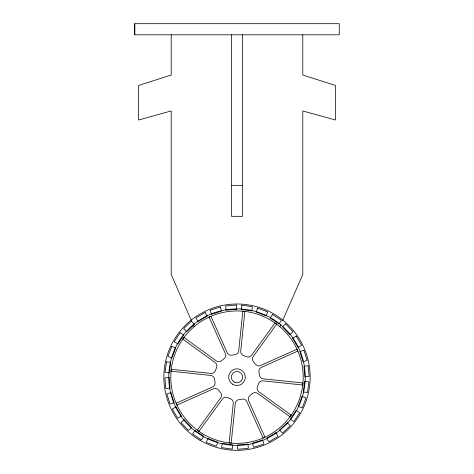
<?xml version="1.0" encoding="UTF-8"?>
<svg xmlns="http://www.w3.org/2000/svg" width="474" height="474" viewBox="0 0 474 474"><rect width="100%" height="100%" fill="white"/><g stroke="black" fill="none" stroke-linecap="round" stroke-linejoin="round"><path stroke-width="0.71" d="M134.746 34.803L134.746 23.7L339.248 23.7L339.254 34.803L134.752 34.803L134.752 23.7M279.974 326.681L280.863 324.649M282.64 320.584L302.785 274.499L302.785 110.934L335.42 120.005L335.42 85.444L302.785 75.04L302.785 34.803M231.448 185.346L242.552 185.346M191.36 320.584L171.215 274.499L171.215 110.934L138.58 120.005L138.58 85.444L171.215 75.04L171.215 34.803M193.137 324.649L194.026 326.681M242.552 34.803L242.552 216.328L231.448 216.328L231.448 34.803M171.061 371.201L210.74 375.449A4.272 4.272 0 0 1 214.521 379.022L215.054 382.376A4.272 4.272 0 0 1 212.577 386.95L176.138 403.226L176.547 404.156L176.974 405.08L213.407 388.804A4.272 4.272 0 0 1 218.467 390.013L220.606 392.65A4.272 4.272 0 0 1 220.748 397.846L197.332 430.161L198.15 430.765L198.979 431.358L222.395 399.043A4.272 4.272 0 0 1 227.378 397.556L230.548 398.77A4.272 4.272 0 0 1 233.273 403.202L229.149 442.894L230.163 443.006L231.176 443.107L235.294 403.41A4.272 4.272 0 0 1 238.872 399.635L242.22 399.102A4.272 4.272 0 0 1 246.794 401.573L263.076 438.012L264.006 437.603L264.93 437.182L248.654 400.743A4.272 4.272 0 0 1 249.863 395.689L252.494 393.55A4.272 4.272 0 0 1 257.696 393.402L290.011 416.818L290.615 416L291.202 415.171L258.887 391.755A4.272 4.272 0 0 1 257.406 386.772L258.62 383.602A4.272 4.272 0 0 1 263.046 380.877L302.744 385.001L302.856 383.993L302.951 382.98L263.26 378.856A4.272 4.272 0 0 1 259.479 375.284L258.946 371.93A4.272 4.272 0 0 1 261.423 367.356L297.862 351.08L297.453 350.15L297.026 349.219L260.593 365.501A4.272 4.272 0 0 1 255.533 364.293L253.394 361.656A4.272 4.272 0 0 1 253.252 356.46L276.668 324.145L275.85 323.541L275.021 322.948L251.605 355.263A4.272 4.272 0 0 1 246.622 356.744L243.452 355.536A4.272 4.272 0 0 1 240.727 351.104L244.851 311.412L243.837 311.3L242.824 311.199L238.706 350.89A4.272 4.272 0 0 1 235.128 354.671L231.78 355.204A4.272 4.272 0 0 1 227.206 352.727L210.924 316.294L209.994 316.703L209.07 317.124L225.346 353.557A4.272 4.272 0 0 1 224.137 358.617L221.506 360.755A4.272 4.272 0 0 1 216.304 360.898L183.989 337.482L183.385 338.306L182.798 339.129L215.113 362.545A4.272 4.272 0 0 1 216.594 367.534L215.38 370.704A4.272 4.272 0 0 1 210.954 373.423L171.256 369.305L171.061 371.201M166.546 361.769L165.047 372.339L169.271 372.943L170.77 362.367L166.546 361.769M222.217 443.38L221.619 447.61L232.189 449.109L232.787 444.879L222.217 443.38M241.811 305.197L241.213 309.427L251.783 310.926L252.381 306.696L241.811 305.197M304.729 381.363L303.23 391.939L307.454 392.537L308.953 381.961L304.729 381.363M171.73 346.476L167.92 356.448L171.908 357.977L175.724 347.999L171.73 346.476M207.849 438.432L206.326 442.42L216.298 446.235L217.827 442.242L207.849 438.432M257.702 308.07L256.173 312.058L266.151 315.874L267.674 311.886L257.702 308.07M302.092 396.329L298.276 406.301L302.27 407.83L306.08 397.852L302.092 396.329M180.197 332.724L174.254 341.6L177.809 343.97L183.746 335.094L180.197 332.724M194.944 430.404L192.568 433.959L201.444 439.896L203.82 436.347L194.944 430.404M272.556 314.41L270.18 317.959L279.056 323.896L281.432 320.347L272.556 314.41M296.191 410.33L290.254 419.206L293.803 421.582L299.746 412.706L296.191 410.33M191.508 321.194L183.74 328.529L186.673 331.634L194.441 324.299L191.508 321.194M184.149 419.715L181.044 422.648L188.374 430.41L191.478 427.477L184.149 419.715M285.626 323.896L282.522 326.829L289.851 334.591L292.956 331.658L285.626 323.896M287.327 422.672L279.559 430.001L282.492 433.112L290.26 425.776L287.327 422.672M205.1 312.473L195.898 317.894L198.067 321.573L207.268 316.158L205.1 312.473M176.002 406.888L172.323 409.056L177.744 418.258L181.423 416.089L176.002 406.888M296.256 336.048L292.577 338.217L297.998 347.418L301.677 345.25L296.256 336.048M275.933 432.726L266.732 438.148L268.9 441.827L278.102 436.412L275.933 432.726M220.292 306.998L210.112 310.233L211.41 314.303L221.583 311.068L220.292 306.998M170.918 392.567L166.848 393.864L170.083 404.038L174.154 402.746L170.918 392.567M303.917 350.268L299.846 351.56L303.082 361.739L307.152 360.441L303.917 350.268M262.59 439.996L252.417 443.237L253.709 447.308L263.888 444.073L262.59 439.996M236.319 305.037L225.677 305.931L226.033 310.186L236.674 309.297L236.319 305.037M169.141 377.476L164.887 377.831L165.776 388.473L170.036 388.117L169.141 377.476M308.224 365.833L303.964 366.189L304.859 376.83L309.113 376.474L308.224 365.833M247.967 444.12L237.326 445.009L237.681 449.263L248.323 448.374L247.967 444.12M199.904 440.198A73.15 73.15 0 0 0 310.15 377.754A73.15 73.15 0 0 0 200.952 313.504A73.15 73.15 0 0 0 199.904 440.198M202.392 435.962A68.238 68.238 0 0 0 305.238 377.719A68.238 68.238 0 0 0 203.37 317.776A68.238 68.238 0 0 0 202.392 435.962M202.362 433.58A66.212 66.212 0 0 0 303.182 378.933A66.212 66.212 0 0 0 205.449 318.943A66.212 66.212 0 0 0 202.362 433.58M232.491 384.159A8.331 8.331 0 0 0 245.319 377.553A8.331 8.331 0 0 0 233.184 369.75A8.331 8.331 0 0 0 232.491 384.159M233.937 381.914A5.658 5.658 0 0 0 242.652 377.423A5.658 5.658 0 0 0 234.411 372.12A5.658 5.658 0 0 0 233.937 381.914"/></g></svg>
